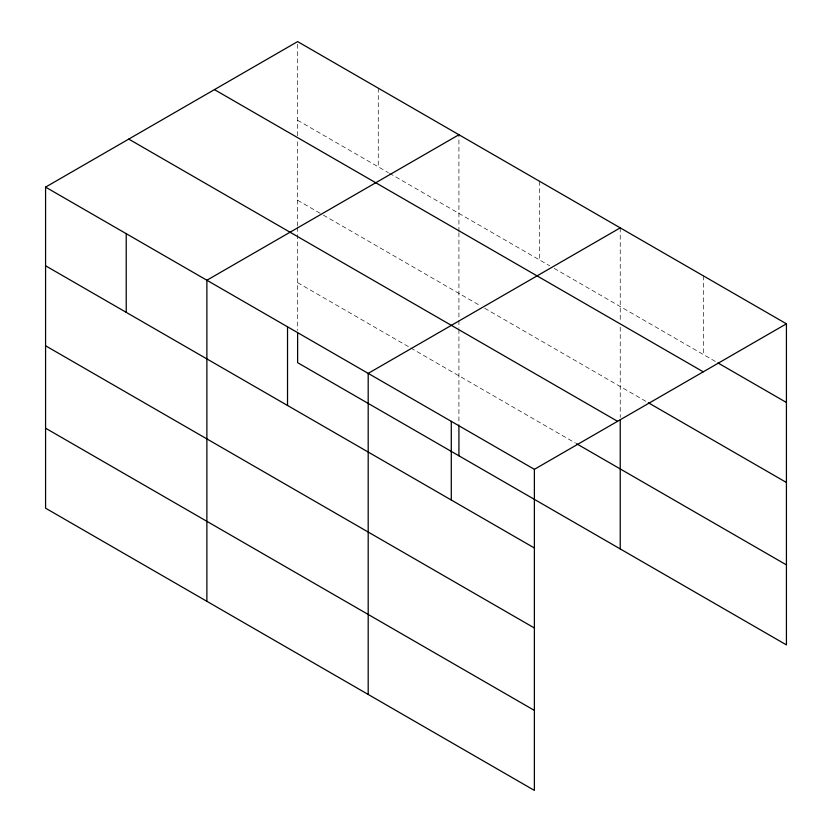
<?xml version="1.0" encoding="UTF-8"?>
<svg xmlns="http://www.w3.org/2000/svg" width="832" height="832" viewBox="0 0 832 832"><rect width="100%" height="100%" fill="white"/><g stroke="black" fill="none" stroke-linecap="round" stroke-linejoin="round"><path stroke-width="0.62" stroke-dasharray="4.16 3.12" d="M297.617 226.013L297.617 140.91M297.617 135.751L297.617 41.6M458.921 232.752L458.921 319.145M458.921 231.462L458.921 134.732M297.617 120.266L388.357 172.65M389.47 173.295L549.661 265.782M554.143 268.372L715.686 361.639M297.617 200.262L322.265 214.49M323.378 215.134L480.21 305.677M484.692 308.266L647.182 402.085M297.617 282.682L409.635 347.35M410.758 347.994L575.422 443.071M703.331 275.839L703.331 354.505M620.235 227.864L620.235 322.005M620.235 327.174L620.235 417.425M539.583 181.293L539.583 259.958M458.921 320.434L458.921 328.162M458.921 329.451L458.921 424.84M378.269 88.161L378.269 166.837M297.617 227.302L297.617 330.418"/><path stroke-width="1.25" d="M45.573 187.117L534.383 469.331L534.383 790.4L45.573 508.186L45.573 187.117L297.617 41.6L786.427 323.814L786.427 644.883L297.617 362.669L297.617 332.998M458.921 134.732L206.877 280.249L206.877 601.318M620.235 227.864L368.191 373.381L368.191 694.45M534.383 469.331L786.427 323.814M717.933 362.929L786.427 402.48M214.448 89.617L703.248 371.831M648.305 402.73L786.427 482.477M128.752 139.1L617.552 421.304M576.545 443.716L786.427 564.886M45.573 265.782L534.383 547.997M45.573 345.779L534.383 627.994M45.573 428.199L534.383 710.403M620.235 420.004L620.235 548.933M458.921 426.13L458.921 455.801M451.287 421.356L451.287 500.022M287.529 326.81L287.529 405.475M126.225 233.678L126.225 312.354"/></g></svg>
